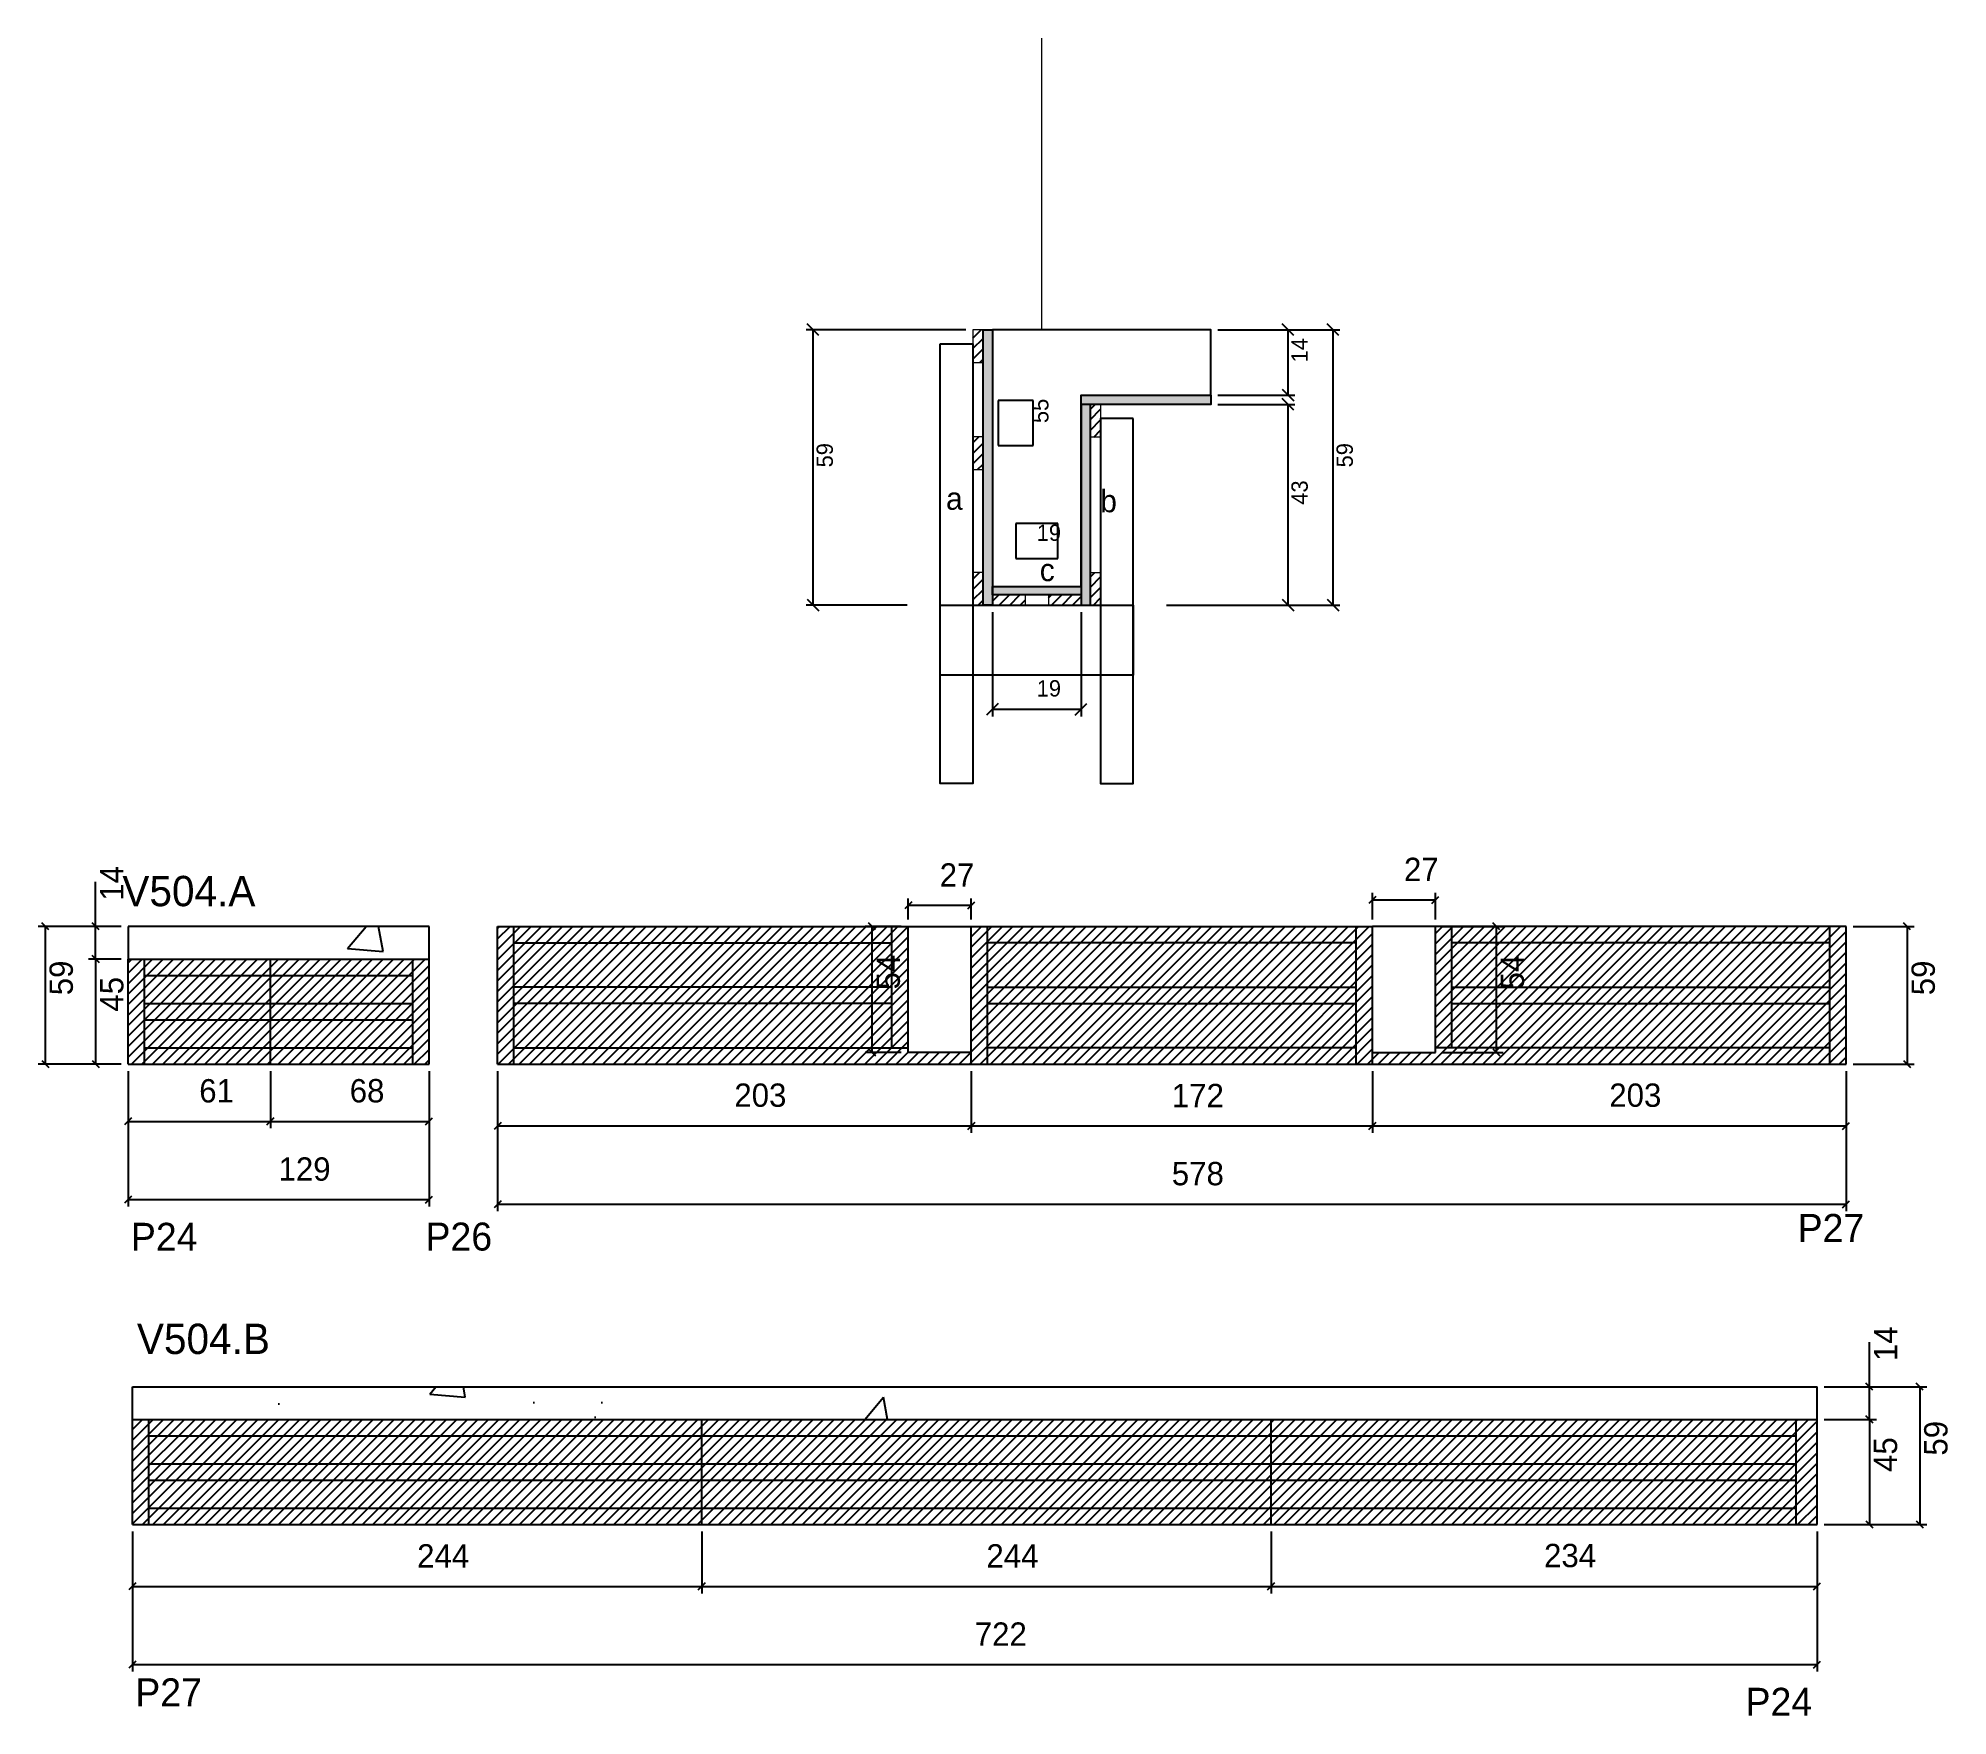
# Model space of a CAD drawing. Header units: metres. Extents: x 6815 to 7633, y 8650 to 9369.
import ezdxf

# ---------------------------------------------------------------- set-up
doc = ezdxf.new("R2010")
doc.units = ezdxf.units.M
for name, color, linetype in [('5', 7, 'Continuous'), ('CONCRETO', 7, 'Continuous'), ('COTA', 7, 'Continuous'), ('Cota Seção (2x)', 7, 'Continuous'), ('detalhes', 7, 'Continuous'), ('Hachura', 7, 'Continuous'), ('Madeira', 7, 'Continuous'), ('Painéis', 7, 'Continuous'), ('REAPROVEITAMENTO', 7, 'Continuous'), ('SARR_2.2x7', 7, 'Continuous'), ('SARR_3.5x7', 7, 'Continuous'), ('Texto Seção', 7, 'Continuous')]:
    doc.layers.add(name, color=color, linetype=linetype)

msp = doc.modelspace()

# ---------------------------------------------------------------- hatches: boundary and pattern name
at = {"layer": 'COTA'}
h = msp.add_hatch(dxfattribs=at)
h.set_pattern_fill('AR-CONC')
h.paths.add_polyline_path([(6982.46, 8988.35), (6853.46, 8988.35), (6853.46, 8974.35), (6982.46, 8974.35), (6982.46, 8988.35)])
h = msp.add_hatch(dxfattribs=at)
h.set_pattern_fill('AR-CONC')
h.paths.add_polyline_path([(7577.36, 8791), (7577.36, 8777), (6855.36, 8777), (6855.36, 8791), (7577.36, 8791)])
at = {"layer": 'Hachura'}
h = msp.add_hatch(dxfattribs=at)
h.set_pattern_fill('ANSI31')
h.paths.add_polyline_path([(7215.52, 9230.16), (7219.92, 9230.16), (7219.92, 9244.16), (7215.52, 9244.16), (7215.52, 9230.16)])
h = msp.add_hatch(color=7, dxfattribs=at)
h.dxf.hatch_style = 1
h.paths.add_polyline_path([(7219.92, 9244.16), (7223.92, 9244.16), (7223.92, 9126.16), (7219.92, 9126.16), (7219.92, 9244.16)])
h = msp.add_hatch(color=7, dxfattribs=at)
h.dxf.hatch_style = 1
h.paths.add_polyline_path([(7261.92, 9212.16), (7261.92, 9216.16), (7317.52, 9216.16), (7317.52, 9212.16), (7261.92, 9212.16)])
h = msp.add_hatch(color=7, dxfattribs=at)
h.dxf.hatch_style = 1
h.paths.add_polyline_path([(7265.92, 9212.16), (7261.92, 9212.16), (7261.92, 9126.16), (7265.92, 9126.16), (7265.92, 9212.16)])
h = msp.add_hatch(dxfattribs=at)
h.set_pattern_fill('ANSI31')
h.paths.add_polyline_path([(7270.32, 9198.16), (7265.92, 9198.16), (7265.92, 9212.16), (7270.32, 9212.16), (7270.32, 9198.16)])
h = msp.add_hatch(dxfattribs=at)
h.set_pattern_fill('ANSI31')
h.paths.add_polyline_path([(7215.52, 9184.26), (7219.92, 9184.26), (7219.92, 9198.26), (7215.52, 9198.26), (7215.52, 9184.26)])
h = msp.add_hatch(dxfattribs=at)
h.set_pattern_fill('ANSI31')
h.paths.add_polyline_path([(7215.52, 9126.16), (7219.92, 9126.16), (7219.92, 9140.16), (7215.52, 9140.16), (7215.52, 9126.16)])
h = msp.add_hatch(color=7, dxfattribs=at)
h.dxf.hatch_style = 1
h.paths.add_polyline_path([(7223.92, 9130.56), (7223.92, 9134.16), (7261.92, 9134.16), (7261.92, 9130.56), (7223.92, 9130.56)])
h = msp.add_hatch(dxfattribs=at)
h.set_pattern_fill('ANSI31')
h.paths.add_polyline_path([(7270.32, 9126.16), (7265.92, 9126.16), (7265.92, 9140.16), (7270.32, 9140.16), (7270.32, 9126.16)])
h = msp.add_hatch(dxfattribs=at)
h.set_pattern_fill('ANSI31')
h.paths.add_polyline_path([(7223.92, 9126.16), (7223.92, 9130.56), (7237.92, 9130.56), (7237.92, 9126.16), (7223.92, 9126.16)])
h = msp.add_hatch(dxfattribs=at)
h.set_pattern_fill('ANSI31')
h.paths.add_polyline_path([(7261.92, 9126.16), (7261.92, 9130.56), (7247.92, 9130.56), (7247.92, 9126.16), (7261.92, 9126.16)])
at = {"layer": 'REAPROVEITAMENTO'}
h = msp.add_hatch(dxfattribs=at)
h.set_pattern_fill('ANSI31')
h.paths.add_polyline_path([(7214.82, 8934.35), (7187.82, 8934.35), (7187.82, 8988.35), (7011.82, 8988.35), (7011.82, 8929.35), (7214.82, 8929.35), (7214.82, 8934.35), (7214.82, 8934.35)])
h = msp.add_hatch(dxfattribs=at)
h.set_pattern_fill('ANSI31')
h.paths.add_polyline_path([(7386.82, 8929.35), (7386.82, 8988.35), (7214.82, 8988.35), (7214.82, 8929.35), (7386.82, 8929.35), (7386.82, 8929.35)])
h = msp.add_hatch(dxfattribs=at)
h.set_pattern_fill('ANSI31')
h.paths.add_polyline_path([(7413.82, 8934.35), (7386.82, 8934.35), (7386.82, 8929.35), (7589.82, 8929.35), (7589.82, 8988.35), (7413.82, 8988.35), (7413.82, 8934.35)])
h = msp.add_hatch(dxfattribs=at)
h.set_pattern_fill('ANSI31')
h.paths.add_polyline_path([(6982.46, 8929.35), (6982.46, 8974.35), (6853.46, 8974.35), (6853.46, 8929.35), (6982.46, 8929.35), (6982.46, 8929.35)])
h = msp.add_hatch(dxfattribs=at)
h.set_pattern_fill('ANSI31')
h.paths.add_polyline_path([(7577.36, 8732), (7577.36, 8777), (6855.36, 8777), (6855.36, 8732), (7577.36, 8732), (7577.36, 8732)])

# ---------------------------------------------------------------- linework, layer by layer
at = {"layer": 'CONCRETO', "color": 251, "lineweight": 25}
msp.add_lwpolyline([(7317.52, 9216.16), (7317.52, 9244.16), (7223.92, 9244.16), (7223.92, 9216.16), (7223.92, 9216.16), (7223.92, 9134.16), (7261.92, 9134.16), (7261.92, 9216.16)], close=True, dxfattribs=at)
at = {"layer": 'COTA', "color": 4, "lineweight": 25}
for p, q in [((7212.52, 9244.16), (7144.05, 9244.16)), ((7147.05, 9126.16), (7147.05, 9244.16)), ((7320.52, 9244.16), (7372.9, 9244.16)), ((7320.52, 9244.16), (7353.58, 9244.16)), ((7350.58, 9244.16), (7350.58, 9216.16)), ((7369.9, 9126.16), (7369.9, 9244.16)), ((7320.52, 9216.16), (7353.58, 9216.16)), ((7320.52, 9212.16), (7353.58, 9212.16)), ((7350.58, 9212.16), (7350.58, 9126.16)), ((7187.32, 9126.16), (7144.05, 9126.16)), ((7298.52, 9126.16), (7372.9, 9126.16)), ((7298.52, 9126.16), (7353.58, 9126.16)), ((7223.92, 9123.16), (7223.92, 9078.43)), ((7261.92, 9123.16), (7261.92, 9078.43)), ((7261.92, 9081.43), (7223.92, 9081.43)), ((6839.56, 8988.35), (6839.56, 9007.47)), ((7187.82, 8991.35), (7187.82, 9000.35)), ((7214.82, 8997.35), (7187.82, 8997.35)), ((7214.82, 8991.35), (7214.82, 9000.35)), ((7386.82, 8991.35), (7386.82, 9002.73)), ((7386.82, 8999.73), (7413.82, 8999.73)), ((7413.82, 8991.35), (7413.82, 9002.73)), ((6850.46, 8988.35), (6814.94, 8988.35)), ((6817.94, 8988.35), (6817.94, 8929.35)), ((6850.46, 8988.35), (6836.56, 8988.35)), ((6839.56, 8974.35), (6839.56, 8988.35)), ((7184.82, 8988.35), (7169.38, 8988.35)), ((7172.38, 8934.35), (7172.38, 8988.35)), ((7416.82, 8988.35), (7442.89, 8988.35)), ((7439.89, 8988.35), (7439.89, 8934.35)), ((7592.82, 8988.35), (7618.98, 8988.35)), ((7615.98, 8988.35), (7615.98, 8929.35)), ((6850.46, 8974.35), (6836.56, 8974.35)), ((6850.46, 8974.35), (6836.56, 8974.35)), ((6839.56, 8974.35), (6839.56, 8929.35)), ((7184.82, 8934.35), (7169.38, 8934.35)), ((7416.82, 8934.35), (7442.89, 8934.35)), ((6850.46, 8929.35), (6814.94, 8929.35)), ((6850.46, 8929.35), (6836.56, 8929.35)), ((6853.46, 8926.35), (6853.46, 8901.81)), ((6853.46, 8926.35), (6853.46, 8868.27)), ((6914.46, 8926.35), (6914.46, 8901.81)), ((6914.46, 8926.35), (6914.46, 8901.81)), ((6982.46, 8926.35), (6982.46, 8901.81)), ((6982.46, 8926.35), (6982.46, 8868.27)), ((7011.82, 8926.35), (7011.82, 8899.81)), ((7011.82, 8926.35), (7011.82, 8866.27)), ((7214.82, 8926.35), (7214.82, 8899.81)), ((7214.82, 8926.35), (7214.82, 8899.81)), ((7386.82, 8926.35), (7386.82, 8899.81)), ((7386.82, 8926.35), (7386.82, 8899.81)), ((7589.82, 8926.35), (7589.82, 8899.81)), ((7589.82, 8926.35), (7589.82, 8866.27)), ((7592.82, 8929.35), (7618.98, 8929.35)), ((6853.46, 8904.81), (6914.46, 8904.81)), ((6914.46, 8904.81), (6982.46, 8904.81)), ((7011.82, 8902.81), (7214.82, 8902.81)), ((7214.82, 8902.81), (7386.82, 8902.81)), ((7386.82, 8902.81), (7589.82, 8902.81)), ((6853.46, 8871.27), (6982.46, 8871.27)), ((7011.82, 8869.27), (7589.82, 8869.27)), ((7599.79, 8791), (7599.79, 8810.12)), ((7580.36, 8791), (7602.79, 8791)), ((7580.36, 8791), (7624.4, 8791)), ((7599.79, 8777), (7599.79, 8791)), ((7621.4, 8791), (7621.4, 8732)), ((7580.36, 8777), (7602.79, 8777)), ((7580.36, 8777), (7602.79, 8777)), ((7599.79, 8777), (7599.79, 8732)), ((6855.36, 8729), (6855.36, 8702.46)), ((6855.36, 8729), (6855.36, 8668.92)), ((7099.36, 8729), (7099.36, 8702.46)), ((7099.36, 8729), (7099.36, 8702.46)), ((7343.36, 8729), (7343.36, 8702.46)), ((7343.36, 8729), (7343.36, 8702.46)), ((7577.36, 8729), (7577.36, 8702.46)), ((7577.36, 8729), (7577.36, 8668.92)), ((7580.36, 8732), (7602.79, 8732)), ((7580.36, 8732), (7624.4, 8732)), ((6855.36, 8705.46), (7099.36, 8705.46)), ((7099.36, 8705.46), (7343.36, 8705.46)), ((7343.36, 8705.46), (7577.36, 8705.46)), ((6855.36, 8671.92), (7577.36, 8671.92))]:
    msp.add_line(p, q, dxfattribs=at)
at = {"layer": 'COTA', "color": 0, "lineweight": 25}
for p, q in [((7189.32, 8998.85), (7186.32, 8995.85)), ((7213.32, 8995.85), (7216.32, 8998.85)), ((7388.32, 9001.23), (7385.32, 8998.23)), ((7412.32, 8998.23), (7415.32, 9001.23)), ((6819.44, 8986.85), (6816.44, 8989.85)), ((6841.06, 8986.85), (6838.06, 8989.85)), ((7173.88, 8986.85), (7170.88, 8989.85)), ((7441.39, 8986.85), (7438.39, 8989.85)), ((7617.48, 8986.85), (7614.48, 8989.85)), ((6841.06, 8972.85), (6838.06, 8975.85)), ((6838.06, 8975.85), (6841.06, 8972.85)), ((6816.44, 8930.85), (6819.44, 8927.85)), ((6838.06, 8930.85), (6841.06, 8927.85)), ((7170.88, 8935.85), (7173.88, 8932.85)), ((7438.39, 8935.85), (7441.39, 8932.85)), ((7614.48, 8930.85), (7617.48, 8927.85)), ((6854.96, 8906.31), (6851.96, 8903.31)), ((6912.96, 8903.31), (6915.96, 8906.31)), ((6915.96, 8906.31), (6912.96, 8903.31)), ((6980.96, 8903.31), (6983.96, 8906.31)), ((7013.32, 8904.31), (7010.32, 8901.31)), ((7213.32, 8901.31), (7216.32, 8904.31)), ((7216.32, 8904.31), (7213.32, 8901.31)), ((7388.32, 8904.31), (7385.32, 8901.31)), ((7385.32, 8901.31), (7388.32, 8904.31)), ((7588.32, 8901.31), (7591.32, 8904.31)), ((6854.96, 8872.77), (6851.96, 8869.77)), ((6980.96, 8869.77), (6983.96, 8872.77)), ((7013.32, 8870.77), (7010.32, 8867.77)), ((7588.32, 8867.77), (7591.32, 8870.77)), ((7601.29, 8789.5), (7598.29, 8792.5)), ((7622.9, 8789.5), (7619.9, 8792.5)), ((7601.29, 8775.5), (7598.29, 8778.5)), ((7598.29, 8778.5), (7601.29, 8775.5)), ((7598.29, 8733.5), (7601.29, 8730.5)), ((7619.9, 8733.5), (7622.9, 8730.5)), ((6856.86, 8706.96), (6853.86, 8703.96)), ((7097.86, 8703.96), (7100.86, 8706.96)), ((7100.86, 8706.96), (7097.86, 8703.96)), ((7344.86, 8706.96), (7341.86, 8703.96)), ((7341.86, 8703.96), (7344.86, 8706.96)), ((7575.86, 8703.96), (7578.86, 8706.96)), ((6856.86, 8673.42), (6853.86, 8670.42)), ((7575.86, 8670.42), (7578.86, 8673.42))]:
    msp.add_line(p, q, dxfattribs=at)
at = {"layer": 'COTA', "color": 241, "lineweight": 25}
for p, q in [((6982.46, 8988.35), (6853.46, 8988.35)), ((6853.46, 8988.35), (6853.46, 8974.35)), ((6982.46, 8974.35), (6982.46, 8988.35)), ((7187.82, 8988.35), (7214.82, 8988.35)), ((7413.82, 8988.35), (7386.82, 8988.35)), ((6855.36, 8791), (7577.36, 8791)), ((6855.36, 8777), (6855.36, 8791)), ((7577.36, 8777), (7577.36, 8791))]:
    msp.add_line(p, q, dxfattribs=at)
at = {"layer": 'COTA', "color": 0, "lineweight": 25}
for points in [[(7149.55, 9241.66), (7144.55, 9246.66)], [(7353.08, 9241.66), (7348.08, 9246.66)], [(7372.4, 9241.66), (7367.4, 9246.66)], [(7348.08, 9218.66), (7353.08, 9213.66)], [(7353.08, 9209.66), (7348.08, 9214.66)], [(7144.55, 9128.66), (7149.55, 9123.66)], [(7348.08, 9128.66), (7353.08, 9123.66)], [(7367.4, 9128.66), (7372.4, 9123.66)], [(7226.42, 9083.93), (7221.42, 9078.93)], [(7259.42, 9078.93), (7264.42, 9083.93)]]:
    msp.add_lwpolyline(points, dxfattribs=at)
at = {"layer": 'Cota Seção (2x)', "color": 180, "lineweight": 25}
for p, q in [((7241.44, 9213.82), (7226.44, 9213.82)), ((7226.44, 9213.82), (7226.44, 9194.49)), ((7241.44, 9194.49), (7241.44, 9213.82)), ((7226.44, 9194.49), (7241.44, 9194.49)), ((7251.92, 9161.16), (7233.92, 9161.16)), ((7233.92, 9161.16), (7233.92, 9146.16)), ((7251.92, 9146.16), (7251.92, 9161.16)), ((7233.92, 9146.16), (7251.92, 9146.16))]:
    msp.add_line(p, q, dxfattribs=at)
at = {"layer": 'Madeira', "color": 126, "lineweight": 18}
for points in [[(7215.52, 9230.16), (7219.92, 9230.16), (7219.92, 9244.16), (7215.52, 9244.16)], [(7270.32, 9198.16), (7265.92, 9198.16), (7265.92, 9212.16), (7270.32, 9212.16)], [(7215.52, 9184.26), (7219.92, 9184.26), (7219.92, 9198.26), (7215.52, 9198.26)], [(7215.52, 9126.16), (7219.92, 9126.16), (7219.92, 9140.16), (7215.52, 9140.16)], [(7270.32, 9126.16), (7265.92, 9126.16), (7265.92, 9140.16), (7270.32, 9140.16)], [(7223.92, 9126.16), (7223.92, 9130.56), (7237.92, 9130.56), (7237.92, 9126.16)], [(7261.92, 9126.16), (7261.92, 9130.56), (7247.92, 9130.56), (7247.92, 9126.16)]]:
    msp.add_lwpolyline(points, close=True, dxfattribs=at)
at = {"layer": 'Painéis', "color": 200, "lineweight": 25}
for p, q in [((7011.82, 8988.35), (7187.82, 8988.35)), ((7011.82, 8929.35), (7011.82, 8988.35)), ((7187.82, 8934.35), (7187.82, 8988.35)), ((7214.82, 8929.35), (7214.82, 8988.35)), ((7214.82, 8988.35), (7386.82, 8988.35)), ((7386.82, 8929.35), (7386.82, 8988.35)), ((7589.82, 8988.35), (7413.82, 8988.35)), ((7413.82, 8934.35), (7413.82, 8988.35)), ((7589.82, 8929.35), (7589.82, 8988.35)), ((6853.46, 8974.35), (6982.46, 8974.35)), ((6853.46, 8929.35), (6853.46, 8974.35)), ((6914.46, 8929.35), (6914.46, 8974.35)), ((6982.46, 8929.35), (6982.46, 8974.35)), ((7214.82, 8934.35), (7187.82, 8934.35)), ((7386.82, 8934.35), (7413.82, 8934.35)), ((6853.46, 8929.35), (6982.46, 8929.35)), ((7011.82, 8929.35), (7589.82, 8929.35)), ((6855.36, 8777), (7577.36, 8777)), ((6855.36, 8732), (6855.36, 8777)), ((7099.36, 8732), (7099.36, 8777)), ((7343.36, 8732), (7343.36, 8777)), ((7577.36, 8732), (7577.36, 8777)), ((6855.36, 8732), (7577.36, 8732))]:
    msp.add_line(p, q, dxfattribs=at)
for points in [[(7219.92, 9244.16), (7223.92, 9244.16), (7223.92, 9126.16), (7219.92, 9126.16)], [(7261.92, 9212.16), (7261.92, 9216.16), (7317.52, 9216.16), (7317.52, 9212.16)], [(7265.92, 9212.16), (7261.92, 9212.16), (7261.92, 9126.16), (7265.92, 9126.16)], [(7223.92, 9130.56), (7223.92, 9134.16), (7261.92, 9134.16), (7261.92, 9130.56)]]:
    msp.add_lwpolyline(points, close=True, dxfattribs=at)
at = {"layer": 'SARR_2.2x7', "color": 40, "lineweight": 25}
for p, q in [((7018.82, 8929.35), (7018.82, 8988.35)), ((7180.82, 8936.35), (7180.82, 8988.35)), ((7221.82, 8929.35), (7221.82, 8988.35)), ((7379.82, 8929.35), (7379.82, 8988.35)), ((7420.82, 8936.35), (7420.82, 8988.35)), ((7582.82, 8929.35), (7582.82, 8988.35)), ((7018.82, 8981.35), (7180.82, 8981.35)), ((7379.82, 8981.35), (7221.82, 8981.35)), ((7582.82, 8981.35), (7420.82, 8981.35)), ((6860.46, 8929.35), (6860.46, 8974.35)), ((6975.46, 8929.35), (6975.46, 8974.35)), ((6860.46, 8967.35), (6914.46, 8967.35)), ((6914.46, 8967.35), (6975.46, 8967.35)), ((7018.82, 8962.42), (7180.82, 8962.42)), ((7221.82, 8962.35), (7379.82, 8962.35)), ((7420.82, 8962.35), (7582.82, 8962.35)), ((6860.46, 8955.35), (6914.46, 8955.35)), ((6914.46, 8955.35), (6975.46, 8955.35)), ((7018.82, 8955.42), (7180.82, 8955.42)), ((7221.82, 8955.35), (7379.82, 8955.35)), ((7420.82, 8955.35), (7582.82, 8955.35)), ((6860.46, 8948.35), (6914.46, 8948.35)), ((6914.46, 8948.35), (6975.46, 8948.35)), ((6860.46, 8936.35), (6914.46, 8936.35)), ((6914.46, 8936.35), (6975.46, 8936.35)), ((7018.82, 8936.35), (7187.82, 8936.35)), ((7379.82, 8936.35), (7221.82, 8936.35)), ((7582.82, 8936.35), (7413.82, 8936.35)), ((6862.36, 8732), (6862.36, 8777)), ((7568.36, 8732), (7568.36, 8777)), ((6862.36, 8770), (7099.36, 8770)), ((7099.36, 8770), (7343.36, 8770)), ((7343.36, 8770), (7568.36, 8770)), ((6862.36, 8758), (7099.41, 8758)), ((7099.36, 8758), (7343.36, 8758)), ((7343.36, 8758), (7568.36, 8758)), ((6862.36, 8751), (7099.41, 8751)), ((7099.36, 8751), (7343.36, 8751)), ((7343.36, 8751), (7568.36, 8751)), ((6862.36, 8739), (7099.36, 8739)), ((7099.36, 8739), (7343.36, 8739)), ((7343.36, 8739), (7568.36, 8739))]:
    msp.add_line(p, q, dxfattribs=at)
at = {"layer": 'SARR_3.5x7', "color": 81, "lineweight": 25}
for points in [[(7201.52, 9238.16), (7215.52, 9238.16), (7215.52, 9049.68), (7201.52, 9049.68)], [(7284.32, 9206.16), (7270.32, 9206.16), (7270.32, 9049.68), (7284.32, 9049.68)], [(7201.52, 9126.16), (7284.32, 9126.16), (7284.32, 9096.1), (7201.52, 9096.1)]]:
    msp.add_lwpolyline(points, close=True, dxfattribs=at)
at = {"layer": 'Texto Seção', "color": 252, "lineweight": 15}
msp.add_line((7245.12, 9244.16), (7245.12, 9369.16), dxfattribs=at)

# ---------------------------------------------------------------- texts
at = {"layer": '5', "color": 5, "lineweight": 25}
for s, rotation, p in [('P27', 0.00004, (7569.04, 8853.11)), ('P24', 359.99996, (6854.68, 8849.3)), ('P26', 0.00004, (6980.94, 8849.41)), ('P27', 359.99996, (6856.56, 8654)), ('P24', 0.00004, (7546.72, 8649.96))]:
    msp.add_text(s, height=12, rotation=rotation, dxfattribs=at).set_placement(p)
at = {"layer": 'COTA', "color": 1, "lineweight": 25}
for s, p in [('14', (7359.08, 9230.16)), ('59', (7155.55, 9185.16)), ('59', (7378.4, 9185.16)), ('43', (7359.08, 9169.16))]:
    msp.add_text(s, height=7, rotation=90, dxfattribs=at).set_placement(p)
msp.add_text('19', height=7, dxfattribs=at).set_placement((7242.92, 9086.93))
at = {"layer": 'COTA', "color": 240, "lineweight": 25}
for s, p in [('14', (6851.49, 8999.41)), ('59', (6829.8, 8958.85)), ('54', (7184.27, 8961.35)), ('54', (7451.78, 8961.35)), ('59', (7627.85, 8958.85)), ('45', (6851.45, 8951.85)), ('14', (7611.72, 8802.06)), ('59', (7633.27, 8761.5)), ('45', (7611.68, 8754.5))]:
    msp.add_text(s, height=10, rotation=90, dxfattribs=at).set_placement(p)
for s, p in [('27', (7201.32, 9005.42)), ('27', (7400.32, 9007.81)), ('61', (6883.96, 8912.91)), ('68', (6948.46, 8912.93)), ('203', (7113.32, 8911.03)), ('172', (7300.82, 8910.88)), ('203', (7488.32, 8911.03)), ('129', (6917.96, 8879.36)), ('578', (7300.82, 8877.4)), ('244', (6977.36, 8713.53)), ('244', (7221.36, 8713.53)), ('234', (7460.36, 8713.68)), ('722', (7216.36, 8679.99))]:
    msp.add_text(s, height=10, dxfattribs=at).set_placement(p)
at = {"layer": 'Cota Seção (2x)', "color": 1, "lineweight": 25}
msp.add_text('55', height=7, rotation=90, dxfattribs=at).set_placement((7247.94, 9204.16))
msp.add_text('19', height=7, dxfattribs=at).set_placement((7242.92, 9153.66))
at = {"layer": 'detalhes', "color": 4, "lineweight": 25}
for s, p in [('b', (7270.13, 9165.93)), ('a', (7204.03, 9166.99)), ('c', (7244.22, 9136.39))]:
    msp.add_text(s, height=9.6, dxfattribs=at).set_placement(p)
at = {"layer": 'Texto Seção', "color": 7, "lineweight": 15}
for s, p in [('V504.A', (6851.02, 8997.03)), ('V504.B', (6857.25, 8805.06))]:
    msp.add_text(s, height=13, dxfattribs=at).set_placement(p)

doc.saveas('drawing.dxf')
